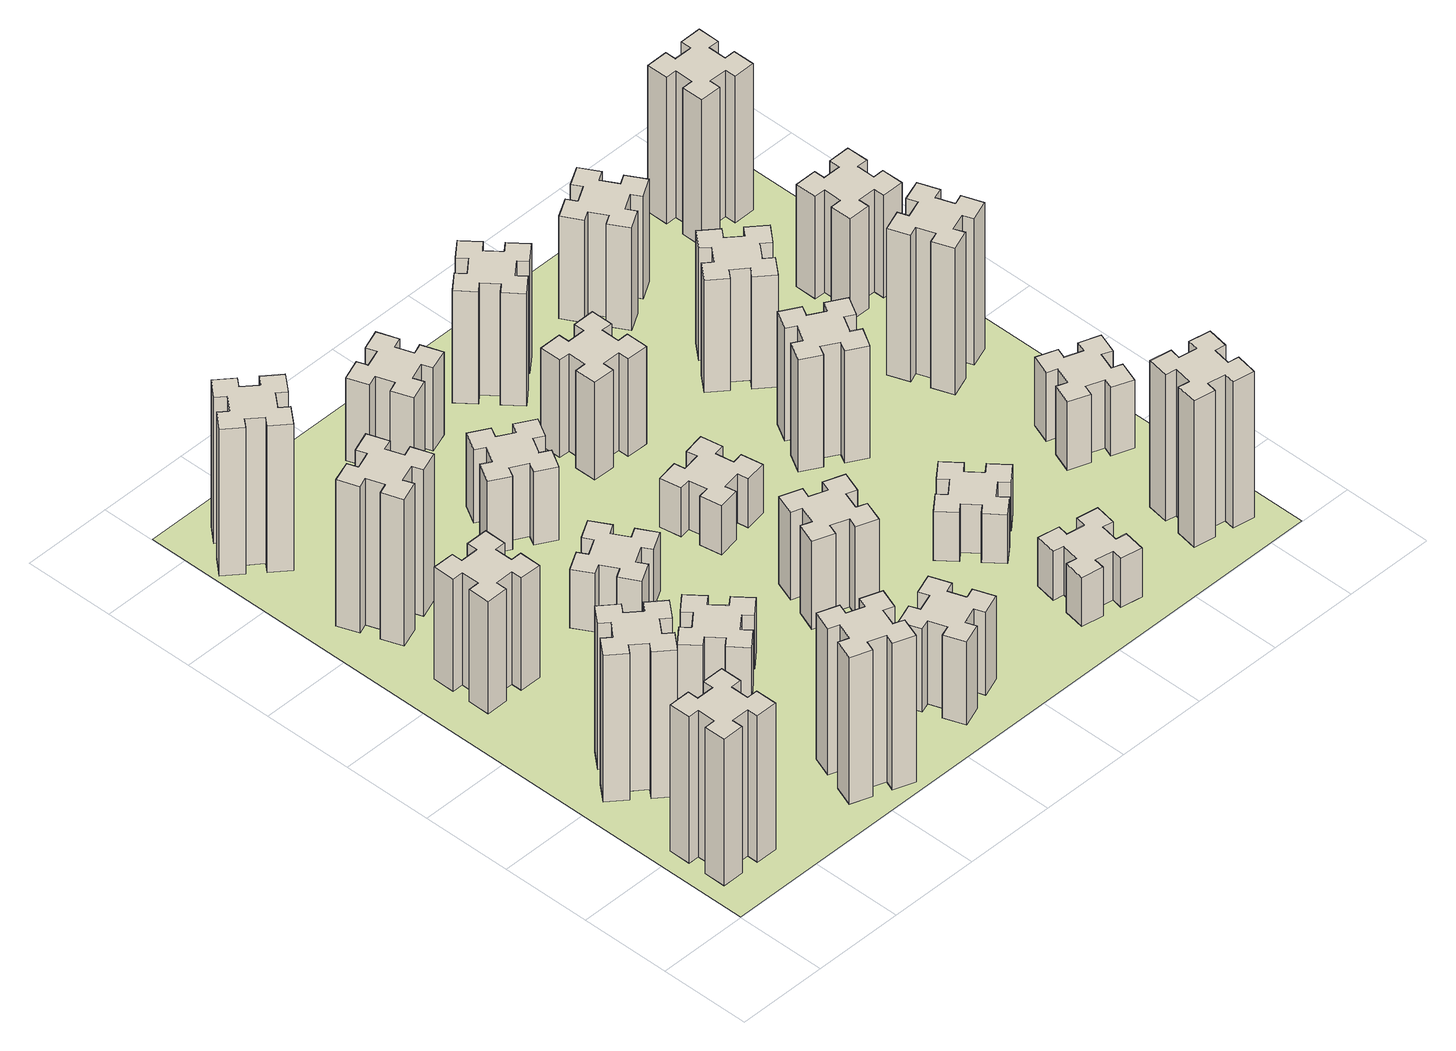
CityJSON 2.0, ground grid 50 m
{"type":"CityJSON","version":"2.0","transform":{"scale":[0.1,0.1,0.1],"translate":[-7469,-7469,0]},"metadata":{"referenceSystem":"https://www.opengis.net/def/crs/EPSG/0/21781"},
"CityObjects":{
"building1":{"type":"Building","attributes":{"class":"1000","function":"1000","usage":"1000","yearOfConstruction":2016,"roofType":"1000","measuredHeight":90,"storeysAboveGround":30,"storeysBelowGround":0},"geometry":[{"type":"Solid","lod":"1","boundaries":[[[[0,1,2,3,4,5,6,7,8,9,10,11,12,13,14,15,16,17,18,19]],[[17,16,20,21]],[[16,15,22,20]],[[15,14,23,22]],[[14,13,24,23]],[[13,12,25,24]],[[12,11,26,25]],[[11,10,27,26]],[[10,9,28,27]],[[9,8,29,28]],[[8,7,30,29]],[[7,6,31,30]],[[6,5,32,31]],[[5,4,33,32]],[[4,3,34,33]],[[3,2,35,34]],[[2,1,36,35]],[[1,0,37,36]],[[0,19,38,37]],[[19,18,39,38]],[[18,17,21,39]],[[24,25,26,27,28,29,30,31,32,33,34,35,36,37,38,39,21,20,22,23]]]]}]},
"building2":{"type":"Building","attributes":{"class":"1000","function":"1000","usage":"1000","yearOfConstruction":2016,"roofType":"1000","measuredHeight":90,"storeysAboveGround":30,"storeysBelowGround":0},"geometry":[{"type":"Solid","lod":"1","boundaries":[[[[40,41,42,43,44,45,46,47,48,49,50,51,52,53,54,55,56,57,58,59]],[[57,56,60,61]],[[56,55,62,60]],[[55,54,63,62]],[[54,53,64,63]],[[53,52,65,64]],[[52,51,66,65]],[[51,50,67,66]],[[50,49,68,67]],[[49,48,69,68]],[[48,47,70,69]],[[47,46,71,70]],[[46,45,72,71]],[[45,44,73,72]],[[44,43,74,73]],[[43,42,75,74]],[[42,41,76,75]],[[41,40,77,76]],[[40,59,78,77]],[[59,58,79,78]],[[58,57,61,79]],[[64,65,66,67,68,69,70,71,72,73,74,75,76,77,78,79,61,60,62,63]]]]}]},
"building3":{"type":"Building","attributes":{"class":"1000","function":"1000","usage":"1000","yearOfConstruction":2016,"roofType":"1000","measuredHeight":69,"storeysAboveGround":30,"storeysBelowGround":0},"geometry":[{"type":"Solid","lod":"1","boundaries":[[[[80,81,82,83,84,85,86,87,88,89,90,91,92,93,94,95,96,97,98,99]],[[97,96,100,101]],[[96,95,102,100]],[[95,94,103,102]],[[94,93,104,103]],[[93,92,105,104]],[[92,91,106,105]],[[91,90,107,106]],[[90,89,108,107]],[[89,88,109,108]],[[88,87,110,109]],[[87,86,111,110]],[[86,85,112,111]],[[85,84,113,112]],[[84,83,114,113]],[[83,82,115,114]],[[82,81,116,115]],[[81,80,117,116]],[[80,99,118,117]],[[99,98,119,118]],[[98,97,101,119]],[[104,105,106,107,108,109,110,111,112,113,114,115,116,117,118,119,101,100,102,103]]]]}]},
"building4":{"type":"Building","attributes":{"class":"1000","function":"1000","usage":"1000","yearOfConstruction":2016,"roofType":"1000","measuredHeight":90,"storeysAboveGround":30,"storeysBelowGround":0},"geometry":[{"type":"Solid","lod":"1","boundaries":[[[[120,121,122,123,124,125,126,127,128,129,130,131,132,133,134,135,136,137,138,139]],[[137,136,140,141]],[[136,135,142,140]],[[135,134,143,142]],[[134,133,144,143]],[[133,132,145,144]],[[132,131,146,145]],[[131,130,147,146]],[[130,129,148,147]],[[129,128,149,148]],[[128,127,150,149]],[[127,126,151,150]],[[126,125,152,151]],[[125,124,153,152]],[[124,123,154,153]],[[123,122,155,154]],[[122,121,156,155]],[[121,120,157,156]],[[120,139,158,157]],[[139,138,159,158]],[[138,137,141,159]],[[144,145,146,147,148,149,150,151,152,153,154,155,156,157,158,159,141,140,142,143]]]]}]},
"building5":{"type":"Building","attributes":{"class":"1000","function":"1000","usage":"1000","yearOfConstruction":2016,"roofType":"1000","measuredHeight":90,"storeysAboveGround":30,"storeysBelowGround":0},"geometry":[{"type":"Solid","lod":"1","boundaries":[[[[160,161,162,163,164,165,166,167,168,169,170,171,172,173,174,175,176,177,178,179]],[[177,176,180,181]],[[176,175,182,180]],[[175,174,183,182]],[[174,173,184,183]],[[173,172,185,184]],[[172,171,186,185]],[[171,170,187,186]],[[170,169,188,187]],[[169,168,189,188]],[[168,167,190,189]],[[167,166,191,190]],[[166,165,192,191]],[[165,164,193,192]],[[164,163,194,193]],[[163,162,195,194]],[[162,161,196,195]],[[161,160,197,196]],[[160,179,198,197]],[[179,178,199,198]],[[178,177,181,199]],[[184,185,186,187,188,189,190,191,192,193,194,195,196,197,198,199,181,180,182,183]]]]}]},
"building6":{"type":"Building","attributes":{"class":"1000","function":"1000","usage":"1000","yearOfConstruction":2016,"roofType":"1000","measuredHeight":90,"storeysAboveGround":30,"storeysBelowGround":0},"geometry":[{"type":"Solid","lod":"1","boundaries":[[[[200,201,202,203,204,205,206,207,208,209,210,211,212,213,214,215,216,217,218,219]],[[217,216,220,221]],[[216,215,222,220]],[[215,214,223,222]],[[214,213,224,223]],[[213,212,225,224]],[[212,211,226,225]],[[211,210,227,226]],[[210,209,228,227]],[[209,208,229,228]],[[208,207,230,229]],[[207,206,231,230]],[[206,205,232,231]],[[205,204,233,232]],[[204,203,234,233]],[[203,202,235,234]],[[202,201,236,235]],[[201,200,237,236]],[[200,219,238,237]],[[219,218,239,238]],[[218,217,221,239]],[[224,225,226,227,228,229,230,231,232,233,234,235,236,237,238,239,221,220,222,223]]]]}]},
"building7":{"type":"Building","attributes":{"class":"1000","function":"1000","usage":"1000","yearOfConstruction":2016,"roofType":"1000","measuredHeight":33,"storeysAboveGround":30,"storeysBelowGround":0},"geometry":[{"type":"Solid","lod":"1","boundaries":[[[[240,241,242,243,244,245,246,247,248,249,250,251,252,253,254,255,256,257,258,259]],[[257,256,260,261]],[[256,255,262,260]],[[255,254,263,262]],[[254,253,264,263]],[[253,252,265,264]],[[252,251,266,265]],[[251,250,267,266]],[[250,249,268,267]],[[249,248,269,268]],[[248,247,270,269]],[[247,246,271,270]],[[246,245,272,271]],[[245,244,273,272]],[[244,243,274,273]],[[243,242,275,274]],[[242,241,276,275]],[[241,240,277,276]],[[240,259,278,277]],[[259,258,279,278]],[[258,257,261,279]],[[264,265,266,267,268,269,270,271,272,273,274,275,276,277,278,279,261,260,262,263]]]]}]},
"building8":{"type":"Building","attributes":{"class":"1000","function":"1000","usage":"1000","yearOfConstruction":2016,"roofType":"1000","measuredHeight":36,"storeysAboveGround":30,"storeysBelowGround":0},"geometry":[{"type":"Solid","lod":"1","boundaries":[[[[280,281,282,283,284,285,286,287,288,289,290,291,292,293,294,295,296,297,298,299]],[[297,296,300,301]],[[296,295,302,300]],[[295,294,303,302]],[[294,293,304,303]],[[293,292,305,304]],[[292,291,306,305]],[[291,290,307,306]],[[290,289,308,307]],[[289,288,309,308]],[[288,287,310,309]],[[287,286,311,310]],[[286,285,312,311]],[[285,284,313,312]],[[284,283,314,313]],[[283,282,315,314]],[[282,281,316,315]],[[281,280,317,316]],[[280,299,318,317]],[[299,298,319,318]],[[298,297,301,319]],[[304,305,306,307,308,309,310,311,312,313,314,315,316,317,318,319,301,300,302,303]]]]}]},
"building9":{"type":"Building","attributes":{"class":"1000","function":"1000","usage":"1000","yearOfConstruction":2016,"roofType":"1000","measuredHeight":51,"storeysAboveGround":30,"storeysBelowGround":0},"geometry":[{"type":"Solid","lod":"1","boundaries":[[[[320,321,322,323,324,325,326,327,328,329,330,331,332,333,334,335,336,337,338,339]],[[337,336,340,341]],[[336,335,342,340]],[[335,334,343,342]],[[334,333,344,343]],[[333,332,345,344]],[[332,331,346,345]],[[331,330,347,346]],[[330,329,348,347]],[[329,328,349,348]],[[328,327,350,349]],[[327,326,351,350]],[[326,325,352,351]],[[325,324,353,352]],[[324,323,354,353]],[[323,322,355,354]],[[322,321,356,355]],[[321,320,357,356]],[[320,339,358,357]],[[339,338,359,358]],[[338,337,341,359]],[[344,345,346,347,348,349,350,351,352,353,354,355,356,357,358,359,341,340,342,343]]]]}]},
"building10":{"type":"Building","attributes":{"class":"1000","function":"1000","usage":"1000","yearOfConstruction":2016,"roofType":"1000","measuredHeight":45,"storeysAboveGround":30,"storeysBelowGround":0},"geometry":[{"type":"Solid","lod":"1","boundaries":[[[[360,361,362,363,364,365,366,367,368,369,370,371,372,373,374,375,376,377,378,379]],[[377,376,380,381]],[[376,375,382,380]],[[375,374,383,382]],[[374,373,384,383]],[[373,372,385,384]],[[372,371,386,385]],[[371,370,387,386]],[[370,369,388,387]],[[369,368,389,388]],[[368,367,390,389]],[[367,366,391,390]],[[366,365,392,391]],[[365,364,393,392]],[[364,363,394,393]],[[363,362,395,394]],[[362,361,396,395]],[[361,360,397,396]],[[360,379,398,397]],[[379,378,399,398]],[[378,377,381,399]],[[384,385,386,387,388,389,390,391,392,393,394,395,396,397,398,399,381,380,382,383]]]]}]},
"building11":{"type":"Building","attributes":{"class":"1000","function":"1000","usage":"1000","yearOfConstruction":2016,"roofType":"1000","measuredHeight":51,"storeysAboveGround":30,"storeysBelowGround":0},"geometry":[{"type":"Solid","lod":"1","boundaries":[[[[400,401,402,403,404,405,406,407,408,409,410,411,412,413,414,415,416,417,418,419]],[[417,416,420,421]],[[416,415,422,420]],[[415,414,423,422]],[[414,413,424,423]],[[413,412,425,424]],[[412,411,426,425]],[[411,410,427,426]],[[410,409,428,427]],[[409,408,429,428]],[[408,407,430,429]],[[407,406,431,430]],[[406,405,432,431]],[[405,404,433,432]],[[404,403,434,433]],[[403,402,435,434]],[[402,401,436,435]],[[401,400,437,436]],[[400,419,438,437]],[[419,418,439,438]],[[418,417,421,439]],[[424,425,426,427,428,429,430,431,432,433,434,435,436,437,438,439,421,420,422,423]]]]}]},
"building12":{"type":"Building","attributes":{"class":"1000","function":"1000","usage":"1000","yearOfConstruction":2016,"roofType":"1000","measuredHeight":54,"storeysAboveGround":30,"storeysBelowGround":0},"geometry":[{"type":"Solid","lod":"1","boundaries":[[[[440,441,442,443,444,445,446,447,448,449,450,451,452,453,454,455,456,457,458,459]],[[457,456,460,461]],[[456,455,462,460]],[[455,454,463,462]],[[454,453,464,463]],[[453,452,465,464]],[[452,451,466,465]],[[451,450,467,466]],[[450,449,468,467]],[[449,448,469,468]],[[448,447,470,469]],[[447,446,471,470]],[[446,445,472,471]],[[445,444,473,472]],[[444,443,474,473]],[[443,442,475,474]],[[442,441,476,475]],[[441,440,477,476]],[[440,459,478,477]],[[459,458,479,478]],[[458,457,461,479]],[[464,465,466,467,468,469,470,471,472,473,474,475,476,477,478,479,461,460,462,463]]]]}]},
"building13":{"type":"Building","attributes":{"class":"1000","function":"1000","usage":"1000","yearOfConstruction":2016,"roofType":"1000","measuredHeight":30,"storeysAboveGround":30,"storeysBelowGround":0},"geometry":[{"type":"Solid","lod":"1","boundaries":[[[[480,481,482,483,484,485,486,487,488,489,490,491,492,493,494,495,496,497,498,499]],[[497,496,500,501]],[[496,495,502,500]],[[495,494,503,502]],[[494,493,504,503]],[[493,492,505,504]],[[492,491,506,505]],[[491,490,507,506]],[[490,489,508,507]],[[489,488,509,508]],[[488,487,510,509]],[[487,486,511,510]],[[486,485,512,511]],[[485,484,513,512]],[[484,483,514,513]],[[483,482,515,514]],[[482,481,516,515]],[[481,480,517,516]],[[480,499,518,517]],[[499,498,519,518]],[[498,497,501,519]],[[504,505,506,507,508,509,510,511,512,513,514,515,516,517,518,519,501,500,502,503]]]]}]},
"building14":{"type":"Building","attributes":{"class":"1000","function":"1000","usage":"1000","yearOfConstruction":2016,"roofType":"1000","measuredHeight":60,"storeysAboveGround":30,"storeysBelowGround":0},"geometry":[{"type":"Solid","lod":"1","boundaries":[[[[520,521,522,523,524,525,526,527,528,529,530,531,532,533,534,535,536,537,538,539]],[[537,536,540,541]],[[536,535,542,540]],[[535,534,543,542]],[[534,533,544,543]],[[533,532,545,544]],[[532,531,546,545]],[[531,530,547,546]],[[530,529,548,547]],[[529,528,549,548]],[[528,527,550,549]],[[527,526,551,550]],[[526,525,552,551]],[[525,524,553,552]],[[524,523,554,553]],[[523,522,555,554]],[[522,521,556,555]],[[521,520,557,556]],[[520,539,558,557]],[[539,538,559,558]],[[538,537,541,559]],[[544,545,546,547,548,549,550,551,552,553,554,555,556,557,558,559,541,540,542,543]]]]}]},
"building15":{"type":"Building","attributes":{"class":"1000","function":"1000","usage":"1000","yearOfConstruction":2016,"roofType":"1000","measuredHeight":30,"storeysAboveGround":30,"storeysBelowGround":0},"geometry":[{"type":"Solid","lod":"1","boundaries":[[[[560,561,562,563,564,565,566,567,568,569,570,571,572,573,574,575,576,577,578,579]],[[577,576,580,581]],[[576,575,582,580]],[[575,574,583,582]],[[574,573,584,583]],[[573,572,585,584]],[[572,571,586,585]],[[571,570,587,586]],[[570,569,588,587]],[[569,568,589,588]],[[568,567,590,589]],[[567,566,591,590]],[[566,565,592,591]],[[565,564,593,592]],[[564,563,594,593]],[[563,562,595,594]],[[562,561,596,595]],[[561,560,597,596]],[[560,579,598,597]],[[579,578,599,598]],[[578,577,581,599]],[[584,585,586,587,588,589,590,591,592,593,594,595,596,597,598,599,581,580,582,583]]]]}]},
"building16":{"type":"Building","attributes":{"class":"1000","function":"1000","usage":"1000","yearOfConstruction":2016,"roofType":"1000","measuredHeight":69,"storeysAboveGround":30,"storeysBelowGround":0},"geometry":[{"type":"Solid","lod":"1","boundaries":[[[[600,601,602,603,604,605,606,607,608,609,610,611,612,613,614,615,616,617,618,619]],[[617,616,620,621]],[[616,615,622,620]],[[615,614,623,622]],[[614,613,624,623]],[[613,612,625,624]],[[612,611,626,625]],[[611,610,627,626]],[[610,609,628,627]],[[609,608,629,628]],[[608,607,630,629]],[[607,606,631,630]],[[606,605,632,631]],[[605,604,633,632]],[[604,603,634,633]],[[603,602,635,634]],[[602,601,636,635]],[[601,600,637,636]],[[600,619,638,637]],[[619,618,639,638]],[[618,617,621,639]],[[624,625,626,627,628,629,630,631,632,633,634,635,636,637,638,639,621,620,622,623]]]]}]},
"building17":{"type":"Building","attributes":{"class":"1000","function":"1000","usage":"1000","yearOfConstruction":2016,"roofType":"1000","measuredHeight":30,"storeysAboveGround":30,"storeysBelowGround":0},"geometry":[{"type":"Solid","lod":"1","boundaries":[[[[640,641,642,643,644,645,646,647,648,649,650,651,652,653,654,655,656,657,658,659]],[[657,656,660,661]],[[656,655,662,660]],[[655,654,663,662]],[[654,653,664,663]],[[653,652,665,664]],[[652,651,666,665]],[[651,650,667,666]],[[650,649,668,667]],[[649,648,669,668]],[[648,647,670,669]],[[647,646,671,670]],[[646,645,672,671]],[[645,644,673,672]],[[644,643,674,673]],[[643,642,675,674]],[[642,641,676,675]],[[641,640,677,676]],[[640,659,678,677]],[[659,658,679,678]],[[658,657,661,679]],[[664,665,666,667,668,669,670,671,672,673,674,675,676,677,678,679,661,660,662,663]]]]}]},
"building18":{"type":"Building","attributes":{"class":"1000","function":"1000","usage":"1000","yearOfConstruction":2016,"roofType":"1000","measuredHeight":69,"storeysAboveGround":30,"storeysBelowGround":0},"geometry":[{"type":"Solid","lod":"1","boundaries":[[[[680,681,682,683,684,685,686,687,688,689,690,691,692,693,694,695,696,697,698,699]],[[697,696,700,701]],[[696,695,702,700]],[[695,694,703,702]],[[694,693,704,703]],[[693,692,705,704]],[[692,691,706,705]],[[691,690,707,706]],[[690,689,708,707]],[[689,688,709,708]],[[688,687,710,709]],[[687,686,711,710]],[[686,685,712,711]],[[685,684,713,712]],[[684,683,714,713]],[[683,682,715,714]],[[682,681,716,715]],[[681,680,717,716]],[[680,699,718,717]],[[699,698,719,718]],[[698,697,701,719]],[[704,705,706,707,708,709,710,711,712,713,714,715,716,717,718,719,701,700,702,703]]]]}]},
"building19":{"type":"Building","attributes":{"class":"1000","function":"1000","usage":"1000","yearOfConstruction":2016,"roofType":"1000","measuredHeight":69,"storeysAboveGround":30,"storeysBelowGround":0},"geometry":[{"type":"Solid","lod":"1","boundaries":[[[[720,721,722,723,724,725,726,727,728,729,730,731,732,733,734,735,736,737,738,739]],[[737,736,740,741]],[[736,735,742,740]],[[735,734,743,742]],[[734,733,744,743]],[[733,732,745,744]],[[732,731,746,745]],[[731,730,747,746]],[[730,729,748,747]],[[729,728,749,748]],[[728,727,750,749]],[[727,726,751,750]],[[726,725,752,751]],[[725,724,753,752]],[[724,723,754,753]],[[723,722,755,754]],[[722,721,756,755]],[[721,720,757,756]],[[720,739,758,757]],[[739,738,759,758]],[[738,737,741,759]],[[744,745,746,747,748,749,750,751,752,753,754,755,756,757,758,759,741,740,742,743]]]]}]},
"building20":{"type":"Building","attributes":{"class":"1000","function":"1000","usage":"1000","yearOfConstruction":2016,"roofType":"1000","measuredHeight":90,"storeysAboveGround":30,"storeysBelowGround":0},"geometry":[{"type":"Solid","lod":"1","boundaries":[[[[760,761,762,763,764,765,766,767,768,769,770,771,772,773,774,775,776,777,778,779]],[[777,776,780,781]],[[776,775,782,780]],[[775,774,783,782]],[[774,773,784,783]],[[773,772,785,784]],[[772,771,786,785]],[[771,770,787,786]],[[770,769,788,787]],[[769,768,789,788]],[[768,767,790,789]],[[767,766,791,790]],[[766,765,792,791]],[[765,764,793,792]],[[764,763,794,793]],[[763,762,795,794]],[[762,761,796,795]],[[761,760,797,796]],[[760,779,798,797]],[[779,778,799,798]],[[778,777,781,799]],[[784,785,786,787,788,789,790,791,792,793,794,795,796,797,798,799,781,780,782,783]]]]}]},
"building21":{"type":"Building","attributes":{"class":"1000","function":"1000","usage":"1000","yearOfConstruction":2016,"roofType":"1000","measuredHeight":63,"storeysAboveGround":30,"storeysBelowGround":0},"geometry":[{"type":"Solid","lod":"1","boundaries":[[[[800,801,802,803,804,805,806,807,808,809,810,811,812,813,814,815,816,817,818,819]],[[817,816,820,821]],[[816,815,822,820]],[[815,814,823,822]],[[814,813,824,823]],[[813,812,825,824]],[[812,811,826,825]],[[811,810,827,826]],[[810,809,828,827]],[[809,808,829,828]],[[808,807,830,829]],[[807,806,831,830]],[[806,805,832,831]],[[805,804,833,832]],[[804,803,834,833]],[[803,802,835,834]],[[802,801,836,835]],[[801,800,837,836]],[[800,819,838,837]],[[819,818,839,838]],[[818,817,821,839]],[[824,825,826,827,828,829,830,831,832,833,834,835,836,837,838,839,821,820,822,823]]]]}]},
"building22":{"type":"Building","attributes":{"class":"1000","function":"1000","usage":"1000","yearOfConstruction":2016,"roofType":"1000","measuredHeight":42,"storeysAboveGround":30,"storeysBelowGround":0},"geometry":[{"type":"Solid","lod":"1","boundaries":[[[[840,841,842,843,844,845,846,847,848,849,850,851,852,853,854,855,856,857,858,859]],[[857,856,860,861]],[[856,855,862,860]],[[855,854,863,862]],[[854,853,864,863]],[[853,852,865,864]],[[852,851,866,865]],[[851,850,867,866]],[[850,849,868,867]],[[849,848,869,868]],[[848,847,870,869]],[[847,846,871,870]],[[846,845,872,871]],[[845,844,873,872]],[[844,843,874,873]],[[843,842,875,874]],[[842,841,876,875]],[[841,840,877,876]],[[840,859,878,877]],[[859,858,879,878]],[[858,857,861,879]],[[864,865,866,867,868,869,870,871,872,873,874,875,876,877,878,879,861,860,862,863]]]]}]},
"building23":{"type":"Building","attributes":{"class":"1000","function":"1000","usage":"1000","yearOfConstruction":2016,"roofType":"1000","measuredHeight":90,"storeysAboveGround":30,"storeysBelowGround":0},"geometry":[{"type":"Solid","lod":"1","boundaries":[[[[880,881,882,883,884,885,886,887,888,889,890,891,892,893,894,895,896,897,898,899]],[[897,896,900,901]],[[896,895,902,900]],[[895,894,903,902]],[[894,893,904,903]],[[893,892,905,904]],[[892,891,906,905]],[[891,890,907,906]],[[890,889,908,907]],[[889,888,909,908]],[[888,887,910,909]],[[887,886,911,910]],[[886,885,912,911]],[[885,884,913,912]],[[884,883,914,913]],[[883,882,915,914]],[[882,881,916,915]],[[881,880,917,916]],[[880,899,918,917]],[[899,898,919,918]],[[898,897,901,919]],[[904,905,906,907,908,909,910,911,912,913,914,915,916,917,918,919,901,900,902,903]]]]}]},
"building24":{"type":"Building","attributes":{"class":"1000","function":"1000","usage":"1000","yearOfConstruction":2016,"roofType":"1000","measuredHeight":63,"storeysAboveGround":30,"storeysBelowGround":0},"geometry":[{"type":"Solid","lod":"1","boundaries":[[[[920,921,922,923,924,925,926,927,928,929,930,931,932,933,934,935,936,937,938,939]],[[937,936,940,941]],[[936,935,942,940]],[[935,934,943,942]],[[934,933,944,943]],[[933,932,945,944]],[[932,931,946,945]],[[931,930,947,946]],[[930,929,948,947]],[[929,928,949,948]],[[928,927,950,949]],[[927,926,951,950]],[[926,925,952,951]],[[925,924,953,952]],[[924,923,954,953]],[[923,922,955,954]],[[922,921,956,955]],[[921,920,957,956]],[[920,939,958,957]],[[939,938,959,958]],[[938,937,941,959]],[[944,945,946,947,948,949,950,951,952,953,954,955,956,957,958,959,941,940,942,943]]]]}]},
"building25":{"type":"Building","attributes":{"class":"1000","function":"1000","usage":"1000","yearOfConstruction":2016,"roofType":"1000","measuredHeight":90,"storeysAboveGround":30,"storeysBelowGround":0},"geometry":[{"type":"Solid","lod":"1","boundaries":[[[[960,961,962,963,964,965,966,967,968,969,970,971,972,973,974,975,976,977,978,979]],[[977,976,980,981]],[[976,975,982,980]],[[975,974,983,982]],[[974,973,984,983]],[[973,972,985,984]],[[972,971,986,985]],[[971,970,987,986]],[[970,969,988,987]],[[969,968,989,988]],[[968,967,990,989]],[[967,966,991,990]],[[966,965,992,991]],[[965,964,993,992]],[[964,963,994,993]],[[963,962,995,994]],[[962,961,996,995]],[[961,960,997,996]],[[960,979,998,997]],[[979,978,999,998]],[[978,977,981,999]],[[984,985,986,987,988,989,990,991,992,993,994,995,996,997,998,999,981,980,982,983]]]]}]},
"landuse1":{"type":"LandUse","attributes":{"name":"plot1","function":"1010"},"geometry":[{"type":"MultiSurface","lod":"1","boundaries":[[[1000,1001,1002,1003]]]}]}
},
"vertices":[
[165,425,0],[165,325,0],[105,325,0],[105,205,0],[225,205,0],[225,265,0],[325,265,0],[325,205,0],[445,205,0],[445,325,0],[385,325,0],[385,425,0],[445,425,0],[445,545,0],[325,545,0],[325,485,0],[225,485,0],[225,545,0],[105,545,0],[105,425,0],[225,485,900],[225,545,900],[325,485,900],[325,545,900],[445,545,900],[445,425,900],[385,425,900],[385,325,900],[445,325,900],[445,205,900],[325,205,900],[325,265,900],[225,265,900],[225,205,900],[105,205,900],[105,325,900],[165,325,900],[165,425,900],[105,425,900],[105,545,900],
[484,1067,0],[408,1132,0],[446,1178,0],[354,1255,0],[277,1163,0],[323,1124,0],[259,1048,0],[213,1086,0],[136,994,0],[228,917,0],[266,963,0],[343,899,0],[304,853,0],[396,776,0],[473,868,0],[427,906,0],[492,983,0],[538,944,0],[615,1036,0],[523,1113,0],[492,983,900],[538,944,900],[427,906,900],[473,868,900],[396,776,900],[304,853,900],[343,899,900],[266,963,900],[228,917,900],[136,994,900],[213,1086,900],[259,1048,900],[323,1124,900],[277,1163,900],[354,1255,900],[446,1178,900],[408,1132,900],[484,1067,900],[523,1113,900],[615,1036,900],
[425,2065,0],[325,2065,0],[325,2125,0],[205,2125,0],[205,2005,0],[265,2005,0],[265,1905,0],[205,1905,0],[205,1785,0],[325,1785,0],[325,1845,0],[425,1845,0],[425,1785,0],[545,1785,0],[545,1905,0],[485,1905,0],[485,2005,0],[545,2005,0],[545,2125,0],[425,2125,0],[485,2005,690],[545,2005,690],[485,1905,690],[545,1905,690],[545,1785,690],[425,1785,690],[425,1845,690],[325,1845,690],[325,1785,690],[205,1785,690],[205,1905,690],[265,1905,690],[265,2005,690],[205,2005,690],[205,2125,690],[325,2125,690],[325,2065,690],[425,2065,690],[425,2125,690],[545,2125,690],
[385,2716,0],[291,2682,0],[270,2738,0],[157,2697,0],[199,2584,0],[255,2605,0],[289,2511,0],[233,2490,0],[274,2377,0],[387,2419,0],[366,2475,0],[460,2509,0],[480,2453,0],[593,2494,0],[552,2607,0],[496,2586,0],[462,2680,0],[518,2700,0],[477,2813,0],[364,2772,0],[462,2680,900],[518,2700,900],[496,2586,900],[552,2607,900],[593,2494,900],[480,2453,900],[460,2509,900],[366,2475,900],[387,2419,900],[274,2377,900],[233,2490,900],[289,2511,900],[255,2605,900],[199,2584,900],[157,2697,900],[270,2738,900],[291,2682,900],[385,2716,900],[364,2772,900],[477,2813,900],
[1029,360,0],[995,266,0],[939,287,0],[897,174,0],[1010,133,0],[1031,189,0],[1125,155,0],[1104,99,0],[1217,57,0],[1258,170,0],[1202,191,0],[1236,285,0],[1292,264,0],[1333,377,0],[1220,418,0],[1200,362,0],[1106,396,0],[1127,452,0],[1014,493,0],[973,380,0],[1106,396,900],[1127,452,900],[1200,362,900],[1220,418,900],[1333,377,900],[1292,264,900],[1236,285,900],[1202,191,900],[1258,170,900],[1217,57,900],[1104,99,900],[1125,155,900],[1031,189,900],[1010,133,900],[897,174,900],[939,287,900],[995,266,900],[1029,360,900],[973,380,900],[1014,493,900],
[384,3387,0],[308,3452,0],[346,3498,0],[254,3575,0],[177,3483,0],[223,3444,0],[159,3368,0],[113,3406,0],[36,3314,0],[128,3237,0],[166,3283,0],[243,3219,0],[204,3173,0],[296,3096,0],[373,3188,0],[327,3226,0],[392,3303,0],[438,3264,0],[515,3356,0],[423,3433,0],[392,3303,900],[438,3264,900],[327,3226,900],[373,3188,900],[296,3096,900],[204,3173,900],[243,3219,900],[166,3283,900],[128,3237,900],[36,3314,900],[113,3406,900],[159,3368,900],[223,3444,900],[177,3483,900],[254,3575,900],[346,3498,900],[308,3452,900],[384,3387,900],[423,3433,900],[515,3356,900],
[1083,1332,0],[1006,1267,0],[968,1313,0],[876,1236,0],[953,1144,0],[999,1183,0],[1063,1106,0],[1017,1068,0],[1094,976,0],[1186,1053,0],[1148,1099,0],[1224,1163,0],[1263,1117,0],[1355,1194,0],[1278,1286,0],[1232,1248,0],[1167,1324,0],[1213,1363,0],[1136,1455,0],[1044,1378,0],[1167,1324,330],[1213,1363,330],[1232,1248,330],[1278,1286,330],[1355,1194,330],[1263,1117,330],[1224,1163,330],[1148,1099,330],[1186,1053,330],[1094,976,330],[1017,1068,330],[1063,1106,330],[999,1183,330],[953,1144,330],[876,1236,330],[968,1313,330],[1006,1267,330],[1083,1332,330],[1044,1378,330],[1136,1455,330],
[1236,1867,0],[1186,1954,0],[1238,1984,0],[1178,2088,0],[1074,2028,0],[1104,1976,0],[1017,1926,0],[987,1978,0],[883,1918,0],[943,1814,0],[995,1844,0],[1045,1757,0],[993,1727,0],[1053,1623,0],[1157,1683,0],[1127,1735,0],[1214,1785,0],[1244,1733,0],[1348,1793,0],[1288,1897,0],[1214,1785,360],[1244,1733,360],[1127,1735,360],[1157,1683,360],[1053,1623,360],[993,1727,360],[1045,1757,360],[995,1844,360],[943,1814,360],[883,1918,360],[987,1978,360],[1017,1926,360],[1104,1976,360],[1074,2028,360],[1178,2088,360],[1238,1984,360],[1186,1954,360],[1236,1867,360],[1288,1897,360],[1348,1793,360],
[1765,496,0],[1671,462,0],[1650,518,0],[1537,477,0],[1579,364,0],[1635,385,0],[1669,291,0],[1613,270,0],[1654,157,0],[1767,199,0],[1746,255,0],[1840,289,0],[1860,233,0],[1973,274,0],[1932,387,0],[1876,366,0],[1842,460,0],[1898,480,0],[1857,593,0],[1744,552,0],[1842,460,510],[1898,480,510],[1876,366,510],[1932,387,510],[1973,274,510],[1860,233,510],[1840,289,510],[1746,255,510],[1767,199,510],[1654,157,510],[1613,270,510],[1669,291,510],[1635,385,510],[1579,364,510],[1537,477,510],[1650,518,510],[1671,462,510],[1765,496,510],[1744,552,510],[1857,593,510],
[1117,2525,0],[1204,2475,0],[1174,2423,0],[1278,2363,0],[1338,2467,0],[1286,2497,0],[1336,2584,0],[1388,2554,0],[1448,2658,0],[1344,2718,0],[1314,2666,0],[1227,2716,0],[1257,2768,0],[1153,2828,0],[1093,2724,0],[1145,2694,0],[1095,2607,0],[1043,2637,0],[983,2533,0],[1087,2473,0],[1095,2607,450],[1043,2637,450],[1145,2694,450],[1093,2724,450],[1153,2828,450],[1257,2768,450],[1227,2716,450],[1314,2666,450],[1344,2718,450],[1448,2658,450],[1388,2554,450],[1336,2584,450],[1286,2497,450],[1338,2467,450],[1278,2363,450],[1174,2423,450],[1204,2475,450],[1117,2525,450],[1087,2473,450],[983,2533,450],
[1225,3456,0],[1131,3422,0],[1110,3478,0],[997,3437,0],[1039,3324,0],[1095,3345,0],[1129,3251,0],[1073,3230,0],[1114,3117,0],[1227,3159,0],[1206,3215,0],[1300,3249,0],[1320,3193,0],[1433,3234,0],[1392,3347,0],[1336,3326,0],[1302,3420,0],[1358,3440,0],[1317,3553,0],[1204,3512,0],[1302,3420,510],[1358,3440,510],[1336,3326,510],[1392,3347,510],[1433,3234,510],[1320,3193,510],[1300,3249,510],[1206,3215,510],[1227,3159,510],[1114,3117,510],[1073,3230,510],[1129,3251,510],[1095,3345,510],[1039,3324,510],[997,3437,510],[1110,3478,510],[1131,3422,510],[1225,3456,510],[1204,3512,510],[1317,3553,510],
[1769,1300,0],[1735,1206,0],[1679,1227,0],[1637,1114,0],[1750,1073,0],[1771,1129,0],[1865,1095,0],[1844,1039,0],[1957,997,0],[1998,1110,0],[1942,1131,0],[1976,1225,0],[2032,1204,0],[2073,1317,0],[1960,1358,0],[1940,1302,0],[1846,1336,0],[1867,1392,0],[1754,1433,0],[1713,1320,0],[1846,1336,540],[1867,1392,540],[1940,1302,540],[1960,1358,540],[2073,1317,540],[2032,1204,540],[1976,1225,540],[1942,1131,540],[1998,1110,540],[1957,997,540],[1844,1039,540],[1865,1095,540],[1771,1129,540],[1750,1073,540],[1637,1114,540],[1679,1227,540],[1735,1206,540],[1769,1300,540],[1713,1320,540],[1754,1433,540],
[1972,1925,0],[1955,2024,0],[2014,2034,0],[1993,2152,0],[1875,2131,0],[1885,2072,0],[1787,2055,0],[1777,2114,0],[1658,2093,0],[1679,1975,0],[1738,1985,0],[1756,1887,0],[1697,1877,0],[1717,1758,0],[1836,1779,0],[1825,1838,0],[1924,1856,0],[1934,1797,0],[2052,1817,0],[2031,1936,0],[1924,1856,300],[1934,1797,300],[1825,1838,300],[1836,1779,300],[1717,1758,300],[1697,1877,300],[1756,1887,300],[1738,1985,300],[1679,1975,300],[1658,2093,300],[1777,2114,300],[1787,2055,300],[1885,2072,300],[1875,2131,300],[1993,2152,300],[2014,2034,300],[1955,2024,300],[1972,1925,300],[2031,1936,300],[2052,1817,300],
[1905,2805,0],[1805,2805,0],[1805,2865,0],[1685,2865,0],[1685,2745,0],[1745,2745,0],[1745,2645,0],[1685,2645,0],[1685,2525,0],[1805,2525,0],[1805,2585,0],[1905,2585,0],[1905,2525,0],[2025,2525,0],[2025,2645,0],[1965,2645,0],[1965,2745,0],[2025,2745,0],[2025,2865,0],[1905,2865,0],[1965,2745,600],[2025,2745,600],[1965,2645,600],[2025,2645,600],[2025,2525,600],[1905,2525,600],[1905,2585,600],[1805,2585,600],[1805,2525,600],[1685,2525,600],[1685,2645,600],[1745,2645,600],[1745,2745,600],[1685,2745,600],[1685,2865,600],[1805,2865,600],[1805,2805,600],[1905,2805,600],[1905,2865,600],[2025,2865,600],
[2596,444,0],[2578,345,0],[2519,356,0],[2498,237,0],[2617,217,0],[2627,276,0],[2725,258,0],[2715,199,0],[2833,178,0],[2854,297,0],[2795,307,0],[2812,405,0],[2871,395,0],[2892,513,0],[2774,534,0],[2764,475,0],[2665,492,0],[2676,551,0],[2557,572,0],[2537,454,0],[2665,492,300],[2676,551,300],[2764,475,300],[2774,534,300],[2892,513,300],[2871,395,300],[2812,405,300],[2795,307,300],[2854,297,300],[2833,178,300],[2715,199,300],[2725,258,300],[2627,276,300],[2617,217,300],[2498,237,300],[2519,356,300],[2578,345,300],[2596,444,300],[2537,454,300],[2557,572,300],
[1888,3219,0],[1964,3283,0],[2003,3237,0],[2095,3314,0],[2018,3406,0],[1972,3368,0],[1907,3444,0],[1953,3483,0],[1876,3575,0],[1784,3498,0],[1823,3452,0],[1746,3387,0],[1708,3433,0],[1616,3356,0],[1693,3264,0],[1739,3303,0],[1803,3226,0],[1757,3188,0],[1834,3096,0],[1926,3173,0],[1803,3226,690],[1757,3188,690],[1739,3303,690],[1693,3264,690],[1616,3356,690],[1708,3433,690],[1746,3387,690],[1823,3452,690],[1784,3498,690],[1876,3575,690],[1953,3483,690],[1907,3444,690],[1972,3368,690],[2018,3406,690],[2095,3314,690],[2003,3237,690],[1964,3283,690],[1888,3219,690],[1926,3173,690],[1834,3096,690],
[2628,899,0],[2704,963,0],[2743,917,0],[2835,994,0],[2758,1086,0],[2712,1048,0],[2647,1124,0],[2693,1163,0],[2616,1255,0],[2524,1178,0],[2563,1132,0],[2486,1067,0],[2448,1113,0],[2356,1036,0],[2433,944,0],[2479,983,0],[2543,906,0],[2497,868,0],[2574,776,0],[2666,853,0],[2543,906,300],[2497,868,300],[2479,983,300],[2433,944,300],[2356,1036,300],[2448,1113,300],[2486,1067,300],[2563,1132,300],[2524,1178,300],[2616,1255,300],[2693,1163,300],[2647,1124,300],[2712,1048,300],[2758,1086,300],[2835,994,300],[2743,917,300],[2704,963,300],[2628,899,300],[2666,853,300],[2574,776,300],
[2497,1885,0],[2584,1835,0],[2554,1783,0],[2658,1723,0],[2718,1827,0],[2666,1857,0],[2716,1944,0],[2768,1914,0],[2828,2018,0],[2724,2078,0],[2694,2026,0],[2607,2076,0],[2637,2128,0],[2533,2188,0],[2473,2084,0],[2525,2054,0],[2475,1967,0],[2423,1997,0],[2363,1893,0],[2467,1833,0],[2475,1967,690],[2423,1997,690],[2525,2054,690],[2473,2084,690],[2533,2188,690],[2637,2128,690],[2607,2076,690],[2694,2026,690],[2724,2078,690],[2828,2018,690],[2768,1914,690],[2716,1944,690],[2666,1857,690],[2718,1827,690],[2658,1723,690],[2554,1783,690],[2584,1835,690],[2497,1885,690],[2467,1833,690],[2363,1893,690],
[2804,2647,0],[2728,2712,0],[2766,2758,0],[2674,2835,0],[2597,2743,0],[2643,2704,0],[2579,2628,0],[2533,2666,0],[2456,2574,0],[2548,2497,0],[2586,2543,0],[2663,2479,0],[2624,2433,0],[2716,2356,0],[2793,2448,0],[2747,2486,0],[2812,2563,0],[2858,2524,0],[2935,2616,0],[2843,2693,0],[2812,2563,690],[2858,2524,690],[2747,2486,690],[2793,2448,690],[2716,2356,690],[2624,2433,690],[2663,2479,690],[2586,2543,690],[2548,2497,690],[2456,2574,690],[2533,2666,690],[2579,2628,690],[2643,2704,690],[2597,2743,690],[2674,2835,690],[2766,2758,690],[2728,2712,690],[2804,2647,690],[2843,2693,690],[2935,2616,690],
[3504,475,0],[3405,492,0],[3416,551,0],[3297,572,0],[3277,454,0],[3336,444,0],[3318,345,0],[3259,356,0],[3238,237,0],[3357,217,0],[3367,276,0],[3465,258,0],[3455,199,0],[3573,178,0],[3594,297,0],[3535,307,0],[3552,405,0],[3611,395,0],[3632,513,0],[3514,534,0],[3552,405,900],[3611,395,900],[3535,307,900],[3594,297,900],[3573,178,900],[3455,199,900],[3465,258,900],[3367,276,900],[3357,217,900],[3238,237,900],[3259,356,900],[3318,345,900],[3336,444,900],[3277,454,900],[3297,572,900],[3416,551,900],[3405,492,900],[3504,475,900],[3514,534,900],[3632,513,900],
[2716,3347,0],[2666,3434,0],[2718,3464,0],[2658,3568,0],[2554,3508,0],[2584,3456,0],[2497,3406,0],[2467,3458,0],[2363,3398,0],[2423,3294,0],[2475,3324,0],[2525,3237,0],[2473,3207,0],[2533,3103,0],[2637,3163,0],[2607,3215,0],[2694,3265,0],[2724,3213,0],[2828,3273,0],[2768,3377,0],[2694,3265,630],[2724,3213,630],[2607,3215,630],[2637,3163,630],[2533,3103,630],[2473,3207,630],[2525,3237,630],[2475,3324,630],[2423,3294,630],[2363,3398,630],[2467,3458,630],[2497,3406,630],[2584,3456,630],[2554,3508,630],[2658,3568,630],[2718,3464,630],[2666,3434,630],[2716,3347,630],[2768,3377,630],[2828,3273,630],
[3351,1029,0],[3445,995,0],[3424,939,0],[3537,897,0],[3578,1010,0],[3522,1031,0],[3556,1125,0],[3612,1104,0],[3653,1217,0],[3540,1258,0],[3520,1202,0],[3426,1236,0],[3447,1292,0],[3334,1333,0],[3293,1220,0],[3349,1200,0],[3315,1106,0],[3259,1127,0],[3217,1014,0],[3330,973,0],[3315,1106,420],[3259,1127,420],[3349,1200,420],[3293,1220,420],[3334,1333,420],[3447,1292,420],[3426,1236,420],[3520,1202,420],[3540,1258,420],[3653,1217,420],[3612,1104,420],[3556,1125,420],[3522,1031,420],[3578,1010,420],[3537,897,420],[3424,939,420],[3445,995,420],[3351,1029,420],[3330,973,420],[3217,1014,420],
[3215,1965,0],[3249,1871,0],[3193,1850,0],[3234,1737,0],[3347,1779,0],[3326,1835,0],[3420,1869,0],[3440,1813,0],[3553,1854,0],[3512,1967,0],[3456,1946,0],[3422,2040,0],[3478,2060,0],[3437,2173,0],[3324,2132,0],[3345,2076,0],[3251,2042,0],[3230,2098,0],[3117,2057,0],[3159,1944,0],[3251,2042,900],[3230,2098,900],[3345,2076,900],[3324,2132,900],[3437,2173,900],[3478,2060,900],[3422,2040,900],[3456,1946,900],[3512,1967,900],[3553,1854,900],[3440,1813,900],[3420,1869,900],[3326,1835,900],[3347,1779,900],[3234,1737,900],[3193,1850,900],[3249,1871,900],[3215,1965,900],[3159,1944,900],[3117,2057,900],
[3485,2705,0],[3385,2705,0],[3385,2765,0],[3265,2765,0],[3265,2645,0],[3325,2645,0],[3325,2545,0],[3265,2545,0],[3265,2425,0],[3385,2425,0],[3385,2485,0],[3485,2485,0],[3485,2425,0],[3605,2425,0],[3605,2545,0],[3545,2545,0],[3545,2645,0],[3605,2645,0],[3605,2765,0],[3485,2765,0],[3545,2645,630],[3605,2645,630],[3545,2545,630],[3605,2545,630],[3605,2425,630],[3485,2425,630],[3485,2485,630],[3385,2485,630],[3385,2425,630],[3265,2425,630],[3265,2545,630],[3325,2545,630],[3325,2645,630],[3265,2645,630],[3265,2765,630],[3385,2765,630],[3385,2705,630],[3485,2705,630],[3485,2765,630],[3605,2765,630],
[3285,3325,0],[3385,3325,0],[3385,3265,0],[3505,3265,0],[3505,3385,0],[3445,3385,0],[3445,3485,0],[3505,3485,0],[3505,3605,0],[3385,3605,0],[3385,3545,0],[3285,3545,0],[3285,3605,0],[3165,3605,0],[3165,3485,0],[3225,3485,0],[3225,3385,0],[3165,3385,0],[3165,3265,0],[3285,3265,0],[3225,3385,900],[3165,3385,900],[3225,3485,900],[3165,3485,900],[3165,3605,900],[3285,3605,900],[3285,3545,900],[3385,3545,900],[3385,3605,900],[3505,3605,900],[3505,3485,900],[3445,3485,900],[3445,3385,900],[3505,3385,900],[3505,3265,900],[3385,3265,900],[3385,3325,900],[3285,3325,900],[3285,3265,900],[3165,3265,900],
[5,3705,0],[3705,3705,0],[3705,5,0],[5,5,0]
]}
